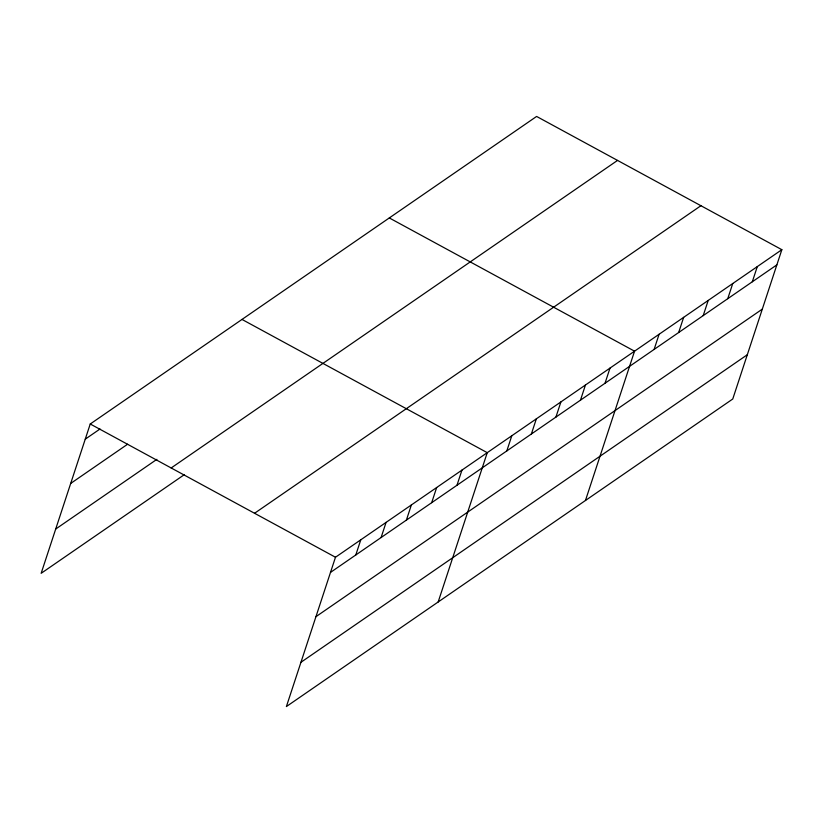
<?xml version="1.0" encoding="UTF-8"?>
<svg xmlns="http://www.w3.org/2000/svg" width="823" height="823" viewBox="0 0 823 823"><rect width="100%" height="100%" fill="white"/><g stroke="black" fill="none" stroke-linecap="round" stroke-linejoin="round"><path stroke-width="1.23" d="M781.85 249.688L335.486 557.243L286.394 706.556L732.758 399.001L781.85 249.688L536.606 116.444L90.242 423.999L41.15 573.312L184.486 474.552M355.793 554.98L360.783 539.816M381.09 537.553L386.08 522.389M406.387 520.126L411.366 504.962M431.674 502.699L436.663 487.535M456.971 485.272L461.96 470.098M438.165 601.983L487.247 452.671L242.003 319.437M506.814 450.932L511.803 435.758M531.36 434.009L536.349 418.845M555.916 417.096L560.905 401.933M580.462 400.184L585.451 385.01M605.018 383.261L609.997 368.097M585.462 500.487L634.554 351.184L389.3 217.941M654.11 349.436L659.1 334.272M678.666 332.523L683.646 317.349M703.212 315.6L708.202 300.436M727.758 298.687L732.748 283.524M752.315 281.775L757.304 266.601M85.253 439.173L100.005 428.999M70.696 483.44L127.606 444.225M55.707 529.045L156.884 459.337M171.174 467.968L617.538 160.413M254.554 513.274L700.918 205.719M330.496 572.407L776.861 264.862M315.95 616.674L762.304 309.129M300.951 662.289L747.315 354.734M90.242 423.999L335.486 557.243"/></g></svg>
